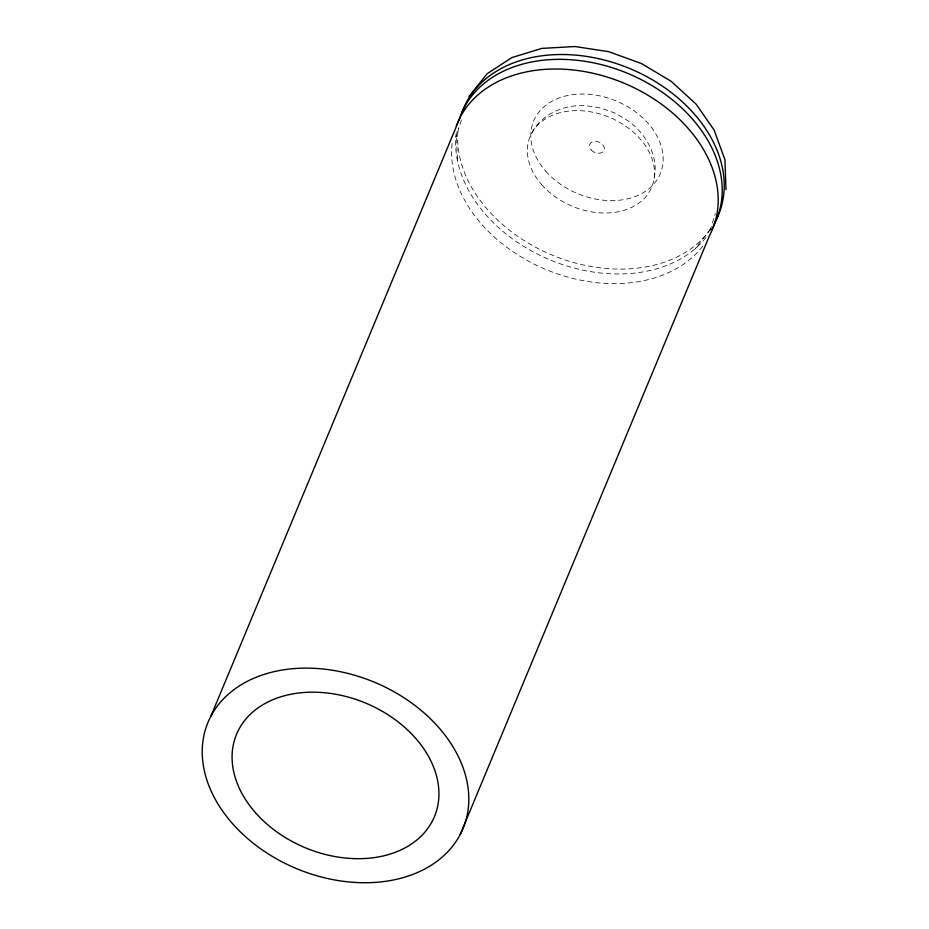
<?xml version="1.0" encoding="UTF-8"?>
<svg xmlns="http://www.w3.org/2000/svg" width="929" height="929" viewBox="0 0 929 929"><rect width="100%" height="100%" fill="white"/><g stroke="black" fill="none" stroke-linecap="round" stroke-linejoin="round"><path stroke-width="0.7" stroke-dasharray="4.64 3.48" d="M654.202 178.02C658.847 156.223 646.108 134.299 629.061 121.49L615.404 113.233L600.9 107.985L585.107 105.592C563.961 104.489 541.398 114.116 531.469 133.602M461.446 120.015L456.058 137.074L456.453 134.473L457.521 161.809L457.37 160.206M709.895 230.822L715.284 213.763M710.197 229.974L710.58 229.161M710.708 228.778L695.252 248.658L697.133 246.963M702.777 246.08A138.131 101.017 22.6 0 1 546.415 269.712A138.131 101.017 22.6 0 1 452.272 142.358M705.924 237.545A138.131 101.017 22.6 0 1 547.808 258.947A138.131 101.017 22.6 0 1 456.708 129.932M710.488 229.3A138.131 101.017 22.6 0 1 554.218 255.939A138.131 101.017 22.6 0 1 458.299 127.865M545.718 171.145A68.595 50.166 22.6 0 0 658.882 176.696A68.595 50.166 22.6 0 0 586.304 94.131A68.595 50.166 22.6 0 0 545.718 171.145M591.239 149.987A7.676 5.609 22.6 0 0 603.896 150.614A7.676 5.609 22.6 0 0 595.779 141.371A7.676 5.609 22.6 0 0 591.239 149.987M541.712 184.708A65.889 48.192 22.6 0 0 650.405 190.039A65.889 48.192 22.6 0 0 580.695 110.725A65.889 48.192 22.6 0 0 541.712 184.708"/><path stroke-width="1.39" d="M725.979 189.655L724.934 159.683L714.122 130.106L696.227 104.234L671.11 81.287L641.44 63.532L608.669 51.676L575.028 46.531L541.862 48.389L511.844 57.598L487.191 73.67L468.924 96.639M210.848 716.282L460.238 117.17M460.18 834.579A138.131 101.017 22.6 0 0 314.048 668.323A138.131 101.017 22.6 0 0 232.32 823.408A138.131 101.017 22.6 0 0 460.18 834.579L709.57 235.467A138.131 101.017 22.6 0 0 626.041 84.04A138.131 101.017 22.6 0 0 456.278 126.054M459.832 117.704A138.131 101.017 22.6 0 1 631.778 75.121A138.131 101.017 22.6 0 1 711.544 229.428M461.388 114.197A138.131 101.017 22.6 0 1 632.045 69.524A138.131 101.017 22.6 0 1 714.262 223.39M255.44 812.654A107.172 78.373 22.6 0 0 432.24 821.317A107.172 78.373 22.6 0 0 318.856 692.326A107.172 78.373 22.6 0 0 255.44 812.654"/></g></svg>
